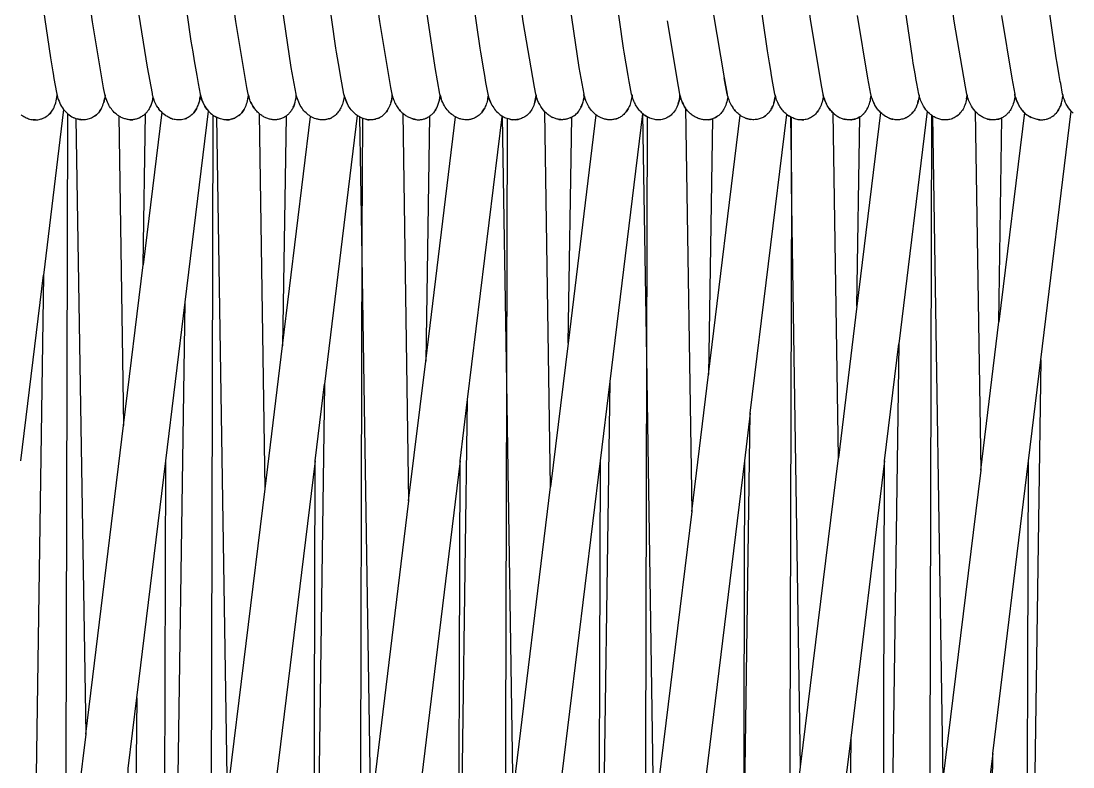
# Model space of a CAD drawing. Header units: millimetres. Extents: x 0 to 1881, y -1115 to 723.
# Drawn here: x 500.6 to 637.3, y 269 to 366 of the extents above; entities that cross this region are included whole.
import ezdxf

# ---------------------------------------------------------------- set-up
doc = ezdxf.new("R2010")
doc.units = ezdxf.units.MM
doc.layers.add('Blocks', color=7, linetype='Continuous')
doc.layers.add('Blocks$Inner', color=7, linetype='Continuous', lineweight=25, true_color=0x007f00)

# ---------------------------------------------------------------- blocks, each defined once
blk = doc.blocks.new('PK4 Lounge Chair Front')
at = {"layer": 'Blocks$Inner'}
for p, q in [((504.68, 354.41), (504.78, 354.57)), ((518.86, 354.13), (516.44, 334.3)), ((518.35, 354.76), (518.51, 354.53)), ((630.26, 355.05), (630.42, 354.78)), ((521.92, 353.27), (522.07, 353.33)), ((619.04, 353.67), (618.95, 353.73)), ((609.22, 328.94), (606.81, 309.22)), ((571.69, 324.12), (569.41, 305.45)), ((532.3, 305.17), (534.57, 323.77)), ((557.65, 308.8), (558.62, 316.77)), ((519.2, 241.83), (519.39, 308.8)), ((570.91, 268.09), (575.88, 308.8)), ((626.87, 270.8), (631.51, 308.8)), ((625.31, 307.62), (620.41, 267.45)), ((508.99, 273.27), (506.39, 251.99))]:
    blk.add_line(p, q, dxfattribs=at)
for points in [[(513.27, 353.65), (513.12, 353.75), (512.98, 353.86), (512.84, 353.98), (512.7, 354.11), (512.57, 354.25), (512.44, 354.39), (512.32, 354.55), (512.2, 354.71), (512.09, 354.88), (511.99, 355.06), (511.89, 355.25), (511.8, 355.45), (511.71, 355.66), (511.63, 355.87), (511.56, 356.1), (511.5, 356.33), (511.46, 356.48), (511.31, 357.28), (509.85, 365.87), (508.74, 374.14)], [(502.51, 374.14), (504.39, 361.21), (504.7, 359.38), (504.78, 358.91), (504.81, 358.79), (504.98, 357.83), (505.22, 356.48), (505.27, 356.33), (505.34, 356.06), (505.42, 355.8), (505.52, 355.56), (505.62, 355.32), (505.73, 355.1), (505.85, 354.89), (505.98, 354.69), (506.12, 354.5), (506.25, 354.34), (506.39, 354.18), (506.25, 354.34), (506.12, 354.5), (503.49, 332.95)], [(515.72, 367.82), (516.99, 359.98), (517.61, 356.55), (517.62, 356.48), (517.63, 356.44), (517.63, 356.43), (517.63, 356.42), (517.63, 356.42), (517.64, 356.42), (517.64, 356.42), (517.64, 356.42), (517.64, 356.41), (517.64, 356.4), (517.64, 356.39), (517.67, 356.31)], [(529.57, 354.48), (529.66, 354.65), (529.75, 354.82), (529.83, 355.01), (529.9, 355.2), (529.96, 355.41), (530.02, 355.62), (530.06, 355.85), (530.1, 356.08), (530.13, 356.33), (530.18, 356.13), (530.24, 355.94), (530.18, 356.13), (530.13, 356.33), (530.08, 356.48), (529.93, 357.34), (528.48, 365.91), (527.37, 374.14)], [(521.13, 374.14), (522.65, 363.36), (522.89, 361.97), (523.09, 360.79), (523.41, 358.91), (523.6, 357.86), (523.85, 356.48), (523.9, 356.33), (523.98, 356.02), (524.08, 355.72), (524.2, 355.44), (524.32, 355.18), (524.46, 354.93), (524.61, 354.7), (524.77, 354.48), (524.94, 354.28), (525.08, 354.13), (525.22, 354), (525.37, 353.87), (525.52, 353.75), (525.23, 247.23), (524.57, 241.83)], [(537.48, 354.18), (537.35, 354.33), (537.22, 354.49), (537.1, 354.66), (536.98, 354.83), (536.87, 355.02), (536.76, 355.21), (536.67, 355.42), (536.58, 355.63), (536.5, 355.86), (536.43, 356.09), (536.36, 356.33), (536.32, 356.48), (536.32, 356.48), (536.32, 356.48), (536.32, 356.48), (535.7, 359.95), (533.6, 374.14)], [(546.06, 374.14), (547.17, 365.92), (548.62, 357.35)], [(546.06, 374.14), (547.17, 365.92), (548.62, 357.35), (548.78, 356.48), (548.83, 356.33), (548.8, 356.08), (548.76, 355.85), (548.71, 355.62), (548.66, 355.41), (548.59, 355.2), (548.52, 355.01), (548.44, 354.82), (548.36, 354.64), (548.26, 354.48), (548.17, 354.32), (548.06, 354.18), (547.95, 354.04), (547.83, 353.91), (547.71, 353.8), (547.59, 353.69)], [(554.49, 354.47), (554.55, 354.57), (554.61, 354.68), (554.71, 354.91), (554.81, 355.16), (554.89, 355.43), (554.96, 355.71), (555.02, 356.01), (555.06, 356.33), (555.02, 356.46), (555.02, 356.47), (555.02, 356.47), (555.02, 356.47), (555.02, 356.47), (555.01, 356.47), (555.01, 356.47), (555.01, 356.48), (555.01, 356.48), (555.01, 356.48), (554.39, 359.95), (552.29, 374.14)], [(558.53, 374.14), (560.2, 362.44), (560.28, 361.93), (560.72, 359.38), (560.8, 358.91), (560.97, 357.97), (561.24, 356.48), (561.29, 356.33), (561.35, 356.09), (561.42, 355.86), (561.5, 355.64), (561.59, 355.43), (561.69, 355.23), (561.79, 355.04), (561.9, 354.86), (562.01, 354.69), (562.13, 354.52), (562.26, 354.37), (562.39, 354.22), (562.53, 354.08), (562.67, 353.96)], [(570.99, 374.14), (573.09, 359.95), (573.71, 356.48)], [(579.99, 356.33), (579.94, 356.48), (579.68, 357.91), (579.64, 358.13), (579.5, 358.91), (578.98, 361.93), (578.89, 362.44), (577.22, 374.14)], [(584.55, 365.99), (585.99, 357.47), (586.17, 356.48), (586.22, 356.33), (586.19, 356.08), (586.15, 355.84), (586.1, 355.61), (586.04, 355.38), (585.97, 355.18), (586.04, 355.38), (586.1, 355.61), (586.15, 355.84), (586.19, 356.08), (586.22, 356.33), (586.28, 356.09), (586.35, 355.86), (586.43, 355.64), (586.52, 355.42), (586.62, 355.22), (586.72, 355.02), (586.83, 354.84), (586.95, 354.66), (587.75, 302.25), (589.92, 320.04)], [(598.61, 356.33), (598.57, 356.48), (598.31, 357.92), (598.13, 358.91), (598.02, 359.55), (597.85, 360.54), (597.58, 362.1), (595.85, 374.14)], [(590.55, 367.03), (591.95, 358.59), (592.34, 356.48), (592.34, 356.48), (592.34, 356.48), (592.34, 356.48), (592.34, 356.47), (592.34, 356.47), (592.34, 356.47), (592.34, 356.47), (592.34, 356.47), (592.34, 356.46), (592.34, 356.48), (591.95, 358.59)], [(611.04, 356.45), (611.04, 356.46), (611.04, 356.47), (611.04, 356.47), (611.03, 356.47), (611.03, 356.47), (611.03, 356.48), (611.03, 356.48), (611.03, 356.48), (611.03, 356.48), (610.66, 358.55), (609.3, 366.68)], [(602.08, 374.14), (603.19, 365.93), (604.64, 357.37), (604.8, 356.48), (604.85, 356.33)], [(624.79, 354.06), (624.69, 354.15), (624.6, 354.25), (624.43, 354.46), (624.26, 354.68), (624.11, 354.91), (623.97, 355.16), (623.84, 355.43), (623.73, 355.71), (623.63, 356.01), (623.54, 356.33), (623.5, 356.48), (623.33, 357.41), (621.88, 365.96), (620.78, 374.14)], [(628, 366.68), (629.35, 358.55), (629.73, 356.48), (629.73, 356.48), (629.73, 356.48), (629.73, 356.47), (629.73, 356.46), (629.74, 356.44), (629.75, 356.4), (629.74, 356.44), (629.74, 356.45), (629.73, 356.46), (629.73, 356.48)], [(635.77, 355.2), (635.82, 355.35), (635.86, 355.5), (635.9, 355.65), (635.96, 355.98), (636.01, 356.33), (635.96, 356.48), (635.71, 357.86), (635.66, 358.13), (635.52, 358.91), (635.24, 360.5), (635.13, 361.18), (633.24, 374.14)], [(544.28, 353.7), (544.14, 353.8), (544.01, 353.91), (543.87, 354.03), (543.74, 354.16), (543.62, 354.29), (543.49, 354.44), (543.38, 354.59), (543.27, 354.75), (543.16, 354.92), (543.06, 355.1), (542.96, 355.28), (542.88, 355.47), (542.79, 355.68), (542.72, 355.89), (542.65, 356.1), (542.59, 356.33), (542.55, 356.48), (542.28, 357.95), (542.11, 358.91), (541.96, 359.73), (541.59, 361.93), (541.5, 362.44), (539.83, 374.14)], [(562.13, 354.52), (562.26, 354.37), (562.39, 354.22), (562.53, 354.08), (562.67, 353.96), (562.81, 353.84), (562.96, 353.73), (563.11, 353.63), (563.11, 353.63), (563.11, 353.62), (563.11, 353.62), (563.12, 353.62), (563.12, 353.62), (563.11, 353.63), (563.11, 353.53), (563.69, 318.94), (564.5, 265.25), (569.41, 305.45), (568.66, 354.19), (568.48, 354.39), (568.3, 354.61), (568.14, 354.86), (567.99, 355.11), (567.85, 355.39), (567.72, 355.68), (567.61, 356), (567.52, 356.33), (567.48, 356.48), (567.31, 357.39), (565.86, 365.94), (564.76, 374.14)], [(618.37, 354.25), (618.19, 354.45), (618.03, 354.67), (617.88, 354.91), (617.74, 355.16), (617.61, 355.43), (617.5, 355.71), (617.4, 356.01), (617.31, 356.33), (617.26, 356.48), (617.01, 357.86), (616.9, 358.49), (616.83, 358.91), (616.55, 360.5), (616.43, 361.18), (614.55, 374.14)], [(504.47, 354.11), (504.58, 354.25), (504.68, 354.41), (504.73, 354.49), (504.78, 354.57), (504.87, 354.75), (504.95, 354.94), (505.03, 355.15), (505.09, 355.36), (505.15, 355.59), (505.2, 355.82), (505.24, 356.07), (505.27, 356.33)], [(511.03, 354.65), (511.12, 354.82), (511.2, 355.01), (511.27, 355.2), (511.33, 355.41), (511.39, 355.62), (511.43, 355.85)], [(511.5, 356.33), (511.47, 356.08), (511.43, 355.85), (511.39, 355.62), (511.33, 355.41)], [(517.62, 356.48), (517.64, 356.39), (517.67, 356.31), (517.72, 356.14), (517.67, 355.83), (517.61, 355.54), (517.53, 355.27), (517.44, 355.02), (517.39, 354.9), (517.34, 354.78), (517.28, 354.67), (517.22, 354.56), (517.16, 354.45), (517.09, 354.35), (517.03, 354.26), (516.96, 354.16), (516.95, 354.15), (516.93, 354.14), (516.93, 354.13), (516.93, 354.13), (516.93, 354.13), (516.93, 354.13), (516.93, 354.13), (516.93, 354.13), (516.93, 354.13), (516.93, 354.13)], [(517.61, 355.54), (517.53, 355.27), (517.49, 355.14), (517.44, 355.02), (517.34, 354.78)], [(519.98, 353.36), (520.14, 353.3), (520.3, 353.24), (520.14, 353.3), (519.98, 353.36), (519.82, 353.43), (519.66, 353.51), (519.51, 353.6), (519.42, 353.66), (519.34, 353.71), (519.18, 353.84), (519.02, 353.98), (518.86, 354.13), (518.68, 354.32), (518.51, 354.53), (518.43, 354.64), (518.35, 354.76), (518.2, 355), (518.06, 355.26), (517.93, 355.54), (517.82, 355.83), (517.72, 356.14)], [(523.03, 354.05), (523.12, 354.17), (523.21, 354.29), (523.3, 354.42), (523.38, 354.56), (523.46, 354.7), (523.53, 354.85), (523.6, 355.01), (523.66, 355.18), (523.71, 355.35), (523.76, 355.53), (523.81, 355.72), (523.84, 355.92), (523.87, 356.12)], [(523.76, 355.53), (523.71, 355.35), (523.66, 355.18)], [(524.77, 354.48), (524.61, 354.7), (524.46, 354.93), (524.32, 355.18), (524.2, 355.44), (524.08, 355.72), (523.98, 356.02), (523.9, 356.33), (523.87, 356.12), (523.84, 355.92), (523.81, 355.72)], [(530.37, 355.58), (530.45, 355.4), (530.53, 355.24), (530.61, 355.08), (530.7, 354.93), (530.8, 354.78), (530.9, 354.64), (530.8, 354.78), (530.7, 354.93), (530.61, 355.08), (530.53, 355.24), (530.45, 355.4), (530.37, 355.58), (530.3, 355.75), (530.24, 355.94)], [(535.97, 354.8), (536.02, 354.91), (536.11, 355.16), (536.2, 355.43), (536.27, 355.71), (536.32, 356.01), (536.36, 356.33)], [(542.59, 356.33), (542.57, 356.12), (542.54, 355.92), (542.5, 355.72), (542.46, 355.54), (542.41, 355.36), (542.35, 355.18), (542.29, 355.02), (542.23, 354.86), (542.16, 354.71), (542.08, 354.56), (542, 354.43), (541.91, 354.3), (541.82, 354.17), (541.73, 354.06), (541.63, 353.95), (541.53, 353.85), (541.44, 353.76), (541.35, 353.69), (541.26, 353.61), (541.35, 353.69), (541.44, 353.76)], [(542.65, 356.1), (542.72, 355.89), (542.79, 355.68), (542.88, 355.47), (542.96, 355.28), (543.06, 355.1), (543.16, 354.92)], [(548.66, 355.41), (548.71, 355.62), (548.76, 355.85), (548.8, 356.08), (548.83, 356.33), (548.88, 356.14), (548.93, 355.95), (548.99, 355.77), (549.06, 355.6), (549.13, 355.43), (549.21, 355.27)], [(549.06, 355.6), (549.13, 355.43), (549.21, 355.27), (549.29, 355.12), (549.37, 354.97), (549.46, 354.83), (549.56, 354.69), (549.66, 354.56), (549.76, 354.43), (549.86, 354.31), (549.76, 354.43), (549.66, 354.56)], [(553.47, 353.47), (553.57, 353.53), (553.67, 353.6), (553.18, 321.77), (557.05, 353.52), (556.89, 353.62), (556.73, 353.73), (556.57, 353.84), (556.41, 353.97), (556.26, 354.11), (556.12, 354.26), (555.98, 354.42), (555.85, 354.59), (555.72, 354.77), (555.6, 354.96), (555.49, 355.16), (555.39, 355.37), (555.29, 355.6), (555.2, 355.83), (555.13, 356.07), (555.06, 356.33), (555.13, 356.07), (555.2, 355.83)], [(555.49, 355.16), (555.39, 355.37), (555.29, 355.6)], [(561.29, 356.33), (561.26, 356.12), (561.23, 355.92), (561.2, 355.72), (561.15, 355.54), (561.11, 355.36), (561.05, 355.18), (560.99, 355.02), (560.92, 354.86), (560.85, 354.71), (560.78, 354.56), (560.7, 354.43), (560.61, 354.3), (560.52, 354.17), (560.61, 354.3), (560.7, 354.43), (560.78, 354.56)], [(561.59, 355.43), (561.5, 355.64), (561.42, 355.86)], [(567.35, 355.42), (567.41, 355.63), (567.45, 355.85), (567.49, 356.09), (567.52, 356.33), (567.49, 356.09), (567.45, 355.85), (567.41, 355.63), (567.35, 355.42), (567.29, 355.21), (567.22, 355.02), (567.14, 354.83), (567.06, 354.66), (566.97, 354.5), (566.87, 354.34), (566.77, 354.2), (566.66, 354.06), (566.55, 353.93), (566.43, 353.82), (566.3, 353.71), (566.17, 353.61), (566.04, 353.52), (565.9, 353.45), (565.76, 353.38), (565.62, 353.32), (565.48, 353.26), (565.33, 353.22), (565.18, 353.19), (565.03, 353.17), (564.87, 353.15), (564.72, 353.15), (564.56, 353.15), (564.41, 353.16)], [(574.48, 354.68), (574.38, 354.83), (574.28, 355), (574.19, 355.16), (574.1, 355.34), (574.02, 355.52), (573.94, 355.71), (573.87, 355.91), (573.81, 356.12), (573.75, 356.33), (573.71, 356.01), (573.66, 355.71), (573.59, 355.43), (573.51, 355.16)], [(573.72, 356.45), (573.71, 356.47), (573.71, 356.47), (573.71, 356.47), (573.71, 356.47), (573.71, 356.47), (573.71, 356.48), (573.71, 356.48), (573.71, 356.48), (573.71, 356.47), (573.71, 356.46), (573.71, 356.46), (573.71, 356.46), (573.71, 356.46), (573.71, 356.46), (573.72, 356.45), (573.72, 356.45), (573.72, 356.45), (573.73, 356.42), (573.74, 356.38), (573.75, 356.33), (573.81, 356.12), (573.87, 355.91), (573.94, 355.71)], [(581.73, 253), (581.92, 322.31), (581.39, 353.94), (581.39, 353.94), (581.39, 353.94), (581.39, 353.94), (581.27, 354.05), (581.16, 354.16), (581.05, 354.27), (580.94, 354.39), (580.84, 354.52), (580.74, 354.65), (580.64, 354.79), (580.55, 354.94), (580.46, 355.09), (580.38, 355.25), (580.3, 355.41), (580.22, 355.58), (580.16, 355.76), (580.09, 355.94), (580.04, 356.13), (579.99, 356.33), (579.96, 356.12), (579.93, 355.92), (579.89, 355.72), (579.85, 355.54), (579.8, 355.36), (579.75, 355.18), (579.69, 355.02), (579.62, 354.86), (579.55, 354.71), (579.47, 354.56)], [(580.3, 355.41), (580.22, 355.58), (580.16, 355.76)], [(592.44, 356.14), (592.4, 355.9), (592.36, 355.68), (592.31, 355.46), (592.25, 355.25), (592.18, 355.06), (592.1, 354.87), (592.02, 354.69), (591.93, 354.52), (591.86, 354.4), (591.78, 354.29), (591.7, 354.18), (591.62, 354.08), (591.54, 353.98), (591.45, 353.89), (591.36, 353.8), (591.26, 353.72), (591.17, 353.65), (591.07, 353.58), (590.97, 353.51), (590.86, 353.45), (590.76, 353.4), (590.86, 353.45), (590.97, 353.51), (591.07, 353.58)], [(592.34, 356.46), (592.34, 356.45), (592.35, 356.43), (592.35, 356.42), (592.37, 356.35), (592.44, 356.14), (592.5, 355.94), (592.57, 355.74), (592.64, 355.55), (592.72, 355.37), (592.8, 355.2), (592.89, 355.03), (592.99, 354.87), (593.09, 354.72), (593.2, 354.57), (593.3, 354.43), (593.42, 354.3), (593.3, 354.43), (593.2, 354.57), (593.09, 354.72)], [(592.64, 355.55), (592.72, 355.37), (592.8, 355.2)], [(598.43, 355.34), (598.47, 355.49), (598.51, 355.65), (598.57, 355.98), (598.51, 355.65), (598.43, 355.34), (598.38, 355.2), (598.33, 355.06), (598.28, 354.92)], [(600.22, 353.76), (600.1, 353.84), (599.98, 353.95), (599.86, 354.06), (599.74, 354.18), (599.63, 354.3), (599.52, 354.43), (599.41, 354.57), (599.31, 354.72), (599.21, 354.87), (599.12, 355.03), (599.03, 355.19), (598.94, 355.37), (598.87, 355.55), (598.79, 355.73), (598.73, 355.92), (598.67, 356.12), (598.61, 356.33), (598.57, 355.98)], [(605.62, 354.61), (605.72, 354.48), (605.81, 354.36), (605.72, 354.48), (605.62, 354.61), (605.53, 354.74), (605.44, 354.87), (605.36, 355.01), (605.28, 355.16), (605.21, 355.31), (605.07, 355.63), (605, 355.79), (604.95, 355.97), (604.85, 356.33), (604.82, 356.1), (604.78, 355.87), (604.74, 355.65), (604.69, 355.45), (604.63, 355.25), (604.56, 355.06), (604.49, 354.88), (604.41, 354.71), (604.33, 354.55), (604.23, 354.4), (604.14, 354.25), (604.04, 354.12), (603.93, 353.99), (604.04, 354.12), (604.14, 354.25)], [(604.95, 355.97), (605.07, 355.63), (605.13, 355.46), (605.21, 355.31), (605.28, 355.16)], [(610.3, 354.15), (610.42, 354.32), (610.53, 354.49), (610.63, 354.68), (610.71, 354.85), (610.79, 355.03), (610.86, 355.23), (610.92, 355.43), (610.97, 355.64), (611.01, 355.86), (611.05, 356.09), (611.08, 356.33)], [(613.35, 353.38), (613.21, 353.45), (613.07, 353.52), (612.94, 353.59), (612.77, 353.7), (612.61, 353.83), (612.45, 353.96), (612.29, 354.11), (612.19, 354.21), (612.09, 354.31), (612, 354.43), (611.91, 354.54), (611.82, 354.66), (611.73, 354.79), (611.65, 354.92), (611.57, 355.06), (611.42, 355.35), (611.29, 355.65), (611.17, 355.98), (611.08, 356.33), (611.04, 356.45), (611.04, 356.46), (611.04, 356.47), (611.04, 356.47), (611.04, 356.47), (611.03, 356.47), (611.03, 356.48), (611.03, 356.48), (611.03, 356.48)], [(611.73, 354.79), (611.57, 355.06), (611.49, 355.2), (611.42, 355.35), (611.35, 355.5), (611.29, 355.65), (611.23, 355.81), (611.17, 355.98)], [(617.31, 356.33), (617.27, 355.98), (617.2, 355.65), (617.17, 355.5), (617.12, 355.35), (617.2, 355.65)], [(623.48, 355.87), (623.43, 355.65), (623.38, 355.45), (623.32, 355.25), (623.26, 355.06), (623.18, 354.88), (623.11, 354.71), (623.02, 354.54), (622.93, 354.39), (622.83, 354.25), (622.73, 354.11), (622.62, 353.99), (622.51, 353.87), (622.39, 353.76), (622.27, 353.66), (622.39, 353.76), (622.51, 353.87)], [(629.75, 356.4), (629.76, 356.37), (629.77, 356.33), (629.75, 356.09), (629.71, 355.86), (629.66, 355.64), (629.61, 355.43), (629.55, 355.23), (629.48, 355.03), (629.41, 354.85), (629.33, 354.68), (629.27, 354.57), (629.21, 354.46), (629.14, 354.36), (629.07, 354.26), (629, 354.16), (628.93, 354.07), (628.85, 353.99), (628.77, 353.91), (628.69, 353.83), (628.61, 353.76), (628.53, 353.69), (628.44, 353.62), (628.35, 353.56), (628.26, 353.51), (628.17, 353.45), (628.08, 353.4)], [(629.75, 356.09), (629.71, 355.86), (629.66, 355.64)], [(629.87, 355.98), (629.98, 355.65), (630.12, 355.34), (629.98, 355.65), (629.87, 355.98), (629.77, 356.33)], [(637.07, 354.28), (636.89, 354.48), (636.73, 354.69), (636.58, 354.93), (636.44, 355.17), (636.31, 355.44), (636.19, 355.72), (636.09, 356.01), (636.01, 356.33)], [(636.44, 355.17), (636.31, 355.44), (636.19, 355.72)], [(506.39, 354.18), (506.53, 354.04), (506.67, 353.91), (506.84, 353.77), (507.01, 353.65), (507.18, 353.55), (507.35, 353.45), (507.4, 353.43), (507.44, 353.41), (507.53, 353.38), (507.71, 353.32), (508.99, 273.27), (513.89, 313.4)], [(510.84, 354.33), (510.94, 354.48), (511.03, 354.65), (510.94, 354.48), (510.84, 354.33), (510.74, 354.18), (510.63, 354.04), (510.51, 353.92), (510.39, 353.8)], [(515.63, 278.03), (519.39, 308.8), (521.91, 329.44), (524.94, 354.28)], [(516.91, 354.11), (516.91, 354.11), (516.91, 354.11), (516.86, 354.06), (516.81, 354.02), (516.78, 354), (516.81, 354.02), (516.86, 354.06), (516.88, 354.09), (516.91, 354.11), (516.93, 354.13)], [(517.09, 354.35), (517.03, 354.26), (516.96, 354.16)], [(523.38, 354.56), (523.3, 354.42), (523.21, 354.29), (523.12, 354.17), (523.03, 354.05), (522.93, 353.94), (522.83, 353.84), (522.7, 353.73), (522.58, 353.63), (522.45, 353.54), (522.31, 353.46), (522.19, 353.39)], [(525.22, 354), (525.37, 353.87), (525.52, 353.75), (525.58, 353.71), (525.64, 353.67), (525.76, 353.6), (526, 353.48), (527.39, 264.97), (532.3, 305.17), (531.56, 353.93), (531.44, 354.03), (531.32, 354.14), (531.21, 354.26), (531.1, 354.38), (531, 354.51), (530.9, 354.64)], [(528.9, 353.69), (529.02, 353.8), (529.14, 353.92), (529.26, 354.04), (529.37, 354.18), (529.47, 354.33), (529.57, 354.48), (529.47, 354.33), (529.37, 354.18), (529.26, 354.05), (529.14, 353.92), (529.02, 353.8), (528.9, 353.69), (528.77, 353.6), (528.63, 353.51), (528.5, 353.43), (528.35, 353.36), (528.21, 353.3), (528.06, 353.25), (527.91, 353.21), (527.76, 353.17), (527.61, 353.15), (527.45, 353.14), (527.3, 353.13), (527.14, 353.14), (526.98, 353.15), (526.83, 353.18), (526.67, 353.21), (526.51, 353.25), (526.36, 353.3), (526.33, 353.31), (526.33, 353.31), (526.33, 353.31), (526.33, 353.31), (526.33, 353.31), (526.33, 353.31), (526.33, 353.31), (526.33, 353.31), (526.33, 353.31), (526.33, 353.31), (526.33, 353.31), (526.33, 353.31)], [(536.11, 355.16), (536.02, 354.91), (535.97, 354.8), (535.91, 354.68), (535.85, 354.57), (535.79, 354.47), (535.73, 354.36), (535.66, 354.27), (535.59, 354.17), (535.52, 354.08), (535.44, 354), (535.37, 353.92), (535.29, 353.84), (535.21, 353.77), (535.12, 353.7), (535.04, 353.63), (534.57, 323.77), (538.21, 353.59), (538.06, 353.69), (537.91, 353.8), (537.76, 353.91), (537.62, 354.04), (537.48, 354.18), (537.35, 354.33), (537.22, 354.49)], [(535.52, 354.08), (535.59, 354.17), (535.66, 354.27)], [(542.08, 354.56), (542, 354.43), (541.91, 354.3), (541.82, 354.17)], [(548.06, 354.18), (548.17, 354.32), (548.26, 354.48), (548.36, 354.64)], [(549.86, 354.31), (549.97, 354.2), (550.08, 354.09), (550.19, 353.99)], [(554.36, 354.27), (554.42, 354.36), (554.49, 354.47), (554.42, 354.36), (554.36, 354.27), (554.28, 354.17), (554.2, 354.07), (554.12, 353.98), (554.03, 353.89), (553.95, 353.81), (553.86, 353.74), (553.77, 353.67), (553.67, 353.6)], [(554.61, 354.68), (554.66, 354.8), (554.71, 354.91), (554.81, 355.16)], [(560.52, 354.17), (560.43, 354.06), (560.33, 353.95), (560.23, 353.85), (560.11, 353.74), (560, 353.65), (559.88, 353.57), (559.75, 353.5), (559.63, 353.43), (559.5, 353.37), (559.37, 353.32), (559.23, 353.27), (559.22, 353.27), (559.22, 353.26), (559.2, 353.26), (559.17, 353.24), (559.14, 353.23), (559.12, 353.22), (559.12, 353.22), (559.11, 353.22), (559.1, 353.22), (559.02, 353.2), (558.94, 353.18), (558.86, 353.17), (558.78, 353.16)], [(569.48, 353.55), (569.59, 353.49), (569.7, 353.44), (569.59, 353.49), (569.48, 353.55), (569.38, 353.61), (569.27, 353.68), (569.16, 353.75), (569.06, 353.83), (568.96, 353.91), (568.86, 354), (568.76, 354.09), (568.66, 354.19)], [(571.94, 353.38), (572.05, 353.43), (572.15, 353.49), (572.27, 353.56), (572.4, 353.64), (572.51, 353.72), (572.63, 353.81), (572.74, 353.91), (572.85, 354.02), (572.9, 354.08), (572.95, 354.14), (573, 354.2), (573.05, 354.27)], [(573.36, 354.8), (573.41, 354.91), (573.46, 355.04), (573.51, 355.16), (573.41, 354.91), (573.36, 354.8), (573.3, 354.68), (573.24, 354.57), (573.18, 354.47), (573.12, 354.36), (573.05, 354.27), (572.95, 354.14), (572.85, 354.02)], [(578.5, 353.51), (578.39, 353.44), (578.27, 353.38), (578.15, 353.33), (578.03, 353.28), (577.99, 353.27), (577.95, 353.26), (577.87, 353.24), (577.71, 353.21), (577.6, 353.19), (577.5, 353.17), (577.39, 353.16), (577.29, 353.15), (577.18, 353.15), (577.07, 353.15), (576.96, 353.15), (576.86, 353.16), (576.75, 353.18), (576.64, 353.19), (576.53, 353.22), (576.42, 353.24), (576.32, 353.27), (576.21, 353.31), (576.1, 353.35), (576, 353.39), (575.91, 353.43), (575.82, 353.48), (575.65, 353.57), (575.48, 353.68), (575.31, 353.8), (575.18, 353.91), (575.06, 354.02), (574.93, 354.14), (574.82, 354.26), (574.7, 354.39), (574.59, 354.53), (574.48, 354.68), (574.38, 354.83), (574.28, 355)], [(574.7, 354.39), (574.82, 354.26), (574.94, 354.14)], [(579.22, 354.17), (579.31, 354.3), (579.39, 354.43), (579.47, 354.56), (579.39, 354.43), (579.31, 354.3), (579.22, 354.17), (579.12, 354.06), (579.02, 353.95), (578.92, 353.85), (578.82, 353.75), (578.71, 353.67), (578.61, 353.59), (578.5, 353.51), (578.39, 353.44), (578.27, 353.38)], [(581.05, 354.27), (580.94, 354.39), (580.84, 354.52)], [(585.97, 355.18), (585.9, 354.98), (585.82, 354.79), (585.73, 354.61), (585.63, 354.44), (585.53, 354.28), (585.42, 354.14), (585.31, 354), (585.18, 353.87), (585.06, 353.76), (584.93, 353.65), (584.79, 353.55), (584.65, 353.47), (584.58, 353.43), (584.51, 353.39), (584.36, 353.33), (584.21, 353.27)], [(588.14, 353.55), (588.03, 353.61), (587.92, 353.68), (587.81, 353.76), (587.71, 353.84), (587.61, 353.93), (587.5, 354.02), (587.41, 354.11), (587.31, 354.21), (587.21, 354.32), (587.12, 354.43), (587.03, 354.54), (586.95, 354.66), (586.83, 354.84), (586.72, 355.02), (586.62, 355.22), (586.52, 355.42)], [(587.21, 354.32), (587.12, 354.43), (587.03, 354.54)], [(591.86, 354.4), (591.78, 354.29), (591.7, 354.18)], [(598.09, 354.54), (598.16, 354.66), (598.22, 354.79), (598.28, 354.92), (598.22, 354.79), (598.16, 354.66), (598.09, 354.54), (598.02, 354.43), (597.95, 354.31), (597.88, 354.21), (597.8, 354.11), (597.71, 354.01), (597.62, 353.91), (597.53, 353.82), (597.43, 353.74), (597.33, 353.66), (597.23, 353.59), (597.13, 353.52), (597.02, 353.46), (596.9, 353.39), (596.78, 353.34), (596.65, 353.3), (596.53, 353.26), (596.4, 353.23), (596.26, 353.2), (596.13, 353.18), (596, 353.17), (595.84, 353.16), (595.68, 353.16), (595.52, 353.17), (595.36, 353.19), (595.2, 353.22), (595.04, 353.26), (594.88, 353.31), (594.73, 353.37), (594.55, 353.44), (594.37, 353.53), (594.2, 353.63), (594.03, 353.75), (593.91, 353.85), (593.78, 353.95), (593.65, 354.06), (593.53, 354.18), (593.42, 354.3)], [(601.91, 269.06), (606.81, 309.22), (606.12, 354.04), (606.02, 354.14), (605.91, 354.25), (605.81, 354.36)], [(604.56, 355.06), (604.49, 354.88), (604.41, 354.71), (604.33, 354.55)], [(605.91, 354.25), (606.02, 354.14), (606.12, 354.04), (606.22, 353.95), (606.32, 353.86), (606.42, 353.78), (606.53, 353.71), (606.63, 353.64), (606.74, 353.57), (606.85, 353.51), (606.96, 353.45), (607.07, 353.4), (607.18, 353.35), (607.29, 353.31), (607.4, 353.27), (607.52, 353.24), (607.63, 353.21), (607.75, 353.19)], [(612.29, 354.11), (609.22, 328.94), (609.61, 353.53), (609.76, 353.63), (609.9, 353.74), (610.04, 353.87), (610.11, 353.93), (610.17, 354), (610.3, 354.15), (610.24, 354.08), (610.17, 354), (610.04, 353.87)], [(622.27, 353.66), (622.14, 353.57), (622.01, 353.48), (621.88, 353.41), (621.74, 353.34), (621.61, 353.29), (621.46, 353.24), (621.32, 353.2), (621.18, 353.17), (621.03, 353.15), (620.88, 353.13), (620.73, 353.13), (620.58, 353.13), (620.43, 353.14), (620.28, 353.16), (620.13, 353.19), (619.98, 353.23), (619.86, 353.26), (619.74, 353.3), (619.62, 353.35), (619.5, 353.4), (619.38, 353.46), (619.27, 353.52), (619.15, 353.59), (619.04, 353.67), (620.41, 267.45)], [(618.68, 253.26), (618.95, 353.73), (618.8, 353.85), (618.65, 353.97), (618.5, 354.1), (618.37, 354.25), (614.68, 324.02)], [(617.12, 355.35), (617.08, 355.2), (617.03, 355.06), (616.98, 354.93), (616.92, 354.8), (616.86, 354.67), (616.79, 354.55), (616.73, 354.43), (616.65, 354.32), (616.58, 354.22), (616.5, 354.12), (616.41, 354.01), (616.32, 353.92), (616.23, 353.82), (616.13, 353.74), (616.23, 353.82), (616.32, 353.92), (616.41, 354.01), (616.5, 354.12)], [(616.92, 354.8), (616.86, 354.67), (616.79, 354.55)], [(623.02, 354.54), (622.93, 354.39), (622.83, 354.25), (622.73, 354.11)], [(626.18, 353.24), (626.07, 353.28), (625.96, 353.32), (625.84, 353.36), (625.73, 353.41), (625.62, 353.46), (625.51, 353.52), (625.4, 353.58), (625.3, 353.65), (625.19, 353.72), (625.09, 353.8), (624.99, 353.88), (624.89, 353.97), (624.79, 354.06), (624.69, 354.15), (624.6, 354.25), (625.31, 307.62), (627.67, 326.9), (628.08, 353.4), (627.98, 353.36), (627.87, 353.31), (627.76, 353.27), (627.66, 353.24), (627.55, 353.21), (627.66, 353.24), (627.76, 353.27), (627.87, 353.31), (627.98, 353.36)], [(629.27, 354.57), (629.21, 354.46), (629.14, 354.36)], [(630.69, 354.41), (630.79, 354.3), (630.89, 354.19), (630.79, 354.3), (630.69, 354.41), (630.6, 354.53), (630.51, 354.65), (630.42, 354.78), (630.34, 354.91), (630.26, 355.05), (630.12, 355.34)], [(630.89, 354.19), (630.99, 354.09), (631.06, 354.01), (631.14, 353.94), (631.3, 353.81), (631.47, 353.7), (631.64, 353.59)], [(633.12, 321.96), (637.07, 354.28), (637.13, 354.21), (637.19, 354.15), (637.33, 354.02)], [(635.28, 354.22), (635.35, 354.32), (635.42, 354.43), (635.35, 354.32), (635.28, 354.22), (635.2, 354.12), (635.07, 353.97)], [(635.42, 354.43), (635.49, 354.55), (635.55, 354.67), (635.61, 354.8), (635.67, 354.93), (635.72, 355.06), (635.77, 355.2), (635.72, 355.06), (635.67, 354.93)], [(500.58, 353.81), (500.66, 353.74), (500.8, 353.65), (500.95, 353.56), (501.1, 353.48), (501.25, 353.4), (501.4, 353.34), (501.55, 353.28), (501.7, 353.24), (501.86, 353.2), (502.01, 353.17), (502.17, 353.15), (502.32, 353.14), (502.48, 353.14), (502.32, 353.14), (502.17, 353.15)], [(500.8, 353.65), (500.95, 353.56), (501.1, 353.48)], [(502.48, 353.14), (502.63, 353.15), (502.78, 353.16), (502.93, 353.18), (503.08, 353.22), (503.18, 353.25), (503.28, 353.28), (503.37, 353.32), (503.47, 353.36), (503.56, 353.4), (503.66, 353.45), (503.84, 353.56), (503.97, 353.65), (504.1, 353.75), (504.23, 353.86), (504.35, 353.98), (504.47, 354.11), (504.35, 353.98), (504.23, 353.86)], [(506.39, 251.99), (506.67, 353.91)], [(507.71, 353.32), (507.87, 353.27), (508.03, 353.23), (508.18, 353.19), (508.34, 353.17), (508.5, 353.15), (508.34, 353.17), (508.18, 353.19), (508.03, 353.23), (507.87, 353.27)], [(510.13, 353.6), (510.26, 353.7), (510.39, 353.8), (510.26, 353.7), (510.13, 353.6), (510, 353.51), (509.86, 353.43), (509.72, 353.36), (509.57, 353.31), (509.42, 353.26), (509.27, 353.22), (509.12, 353.18), (508.97, 353.16), (508.81, 353.15), (508.66, 353.15), (508.5, 353.15)], [(514.75, 353.16), (514.63, 353.16), (514.52, 353.18), (514.4, 353.2), (514.29, 353.22), (514.17, 353.25), (514.06, 353.28), (513.94, 353.32), (513.83, 353.36), (513.71, 353.41), (513.6, 353.46), (513.49, 353.52), (513.38, 353.58), (513.27, 353.65), (513.89, 313.4), (516.44, 334.3), (516.75, 353.97), (516.67, 353.88), (516.57, 353.8), (516.48, 353.72), (516.38, 353.65), (516.29, 353.58), (516.19, 353.51), (516.08, 353.46), (515.98, 353.4), (515.87, 353.35), (515.98, 353.4), (516.08, 353.46)], [(515.87, 353.35), (515.77, 353.31), (515.66, 353.27), (515.55, 353.24), (515.44, 353.21), (515.32, 353.19), (515.21, 353.17), (515.1, 353.16), (514.98, 353.16), (514.87, 353.15), (514.75, 353.16), (514.87, 353.15), (514.98, 353.16), (515.1, 353.16)], [(516.38, 353.65), (516.29, 353.58), (516.19, 353.51)], [(516.67, 353.88), (516.57, 353.8), (516.48, 353.72)], [(522.1, 353.34), (522.13, 353.36), (522.19, 353.39), (522.13, 353.36), (522.1, 353.34), (522.07, 353.33), (522, 353.3), (521.92, 353.27), (521.77, 353.22), (521.61, 353.18), (521.45, 353.16), (521.29, 353.14), (521.12, 353.13), (520.96, 353.13), (520.8, 353.15), (520.63, 353.17), (520.47, 353.2), (520.3, 353.24)], [(522.83, 353.84), (522.77, 353.78), (522.7, 353.73)], [(526.32, 353.31), (526.32, 353.31), (526.31, 353.32), (526.27, 353.34), (526.18, 353.38), (526, 353.48)], [(527.3, 353.13), (527.45, 353.14), (527.61, 353.15), (527.76, 353.17)], [(527.91, 353.21), (528.06, 353.25), (528.21, 353.3), (528.35, 353.36)], [(535.04, 353.63), (534.94, 353.57), (534.84, 353.5), (534.74, 353.45), (534.64, 353.39), (534.54, 353.35), (534.43, 353.3), (534.32, 353.27), (534.22, 353.24), (534.11, 353.21), (534, 353.19), (533.88, 353.17), (533.77, 353.16), (533.66, 353.15), (533.55, 353.15), (533.43, 353.15), (533.32, 353.16), (533.2, 353.17), (533.09, 353.19), (532.98, 353.21), (532.86, 353.24), (532.75, 353.27), (532.64, 353.31), (532.52, 353.35), (532.41, 353.4), (532.3, 353.45), (532.19, 353.5), (532.08, 353.56), (531.97, 353.63), (531.87, 353.7), (531.76, 353.77), (531.66, 353.85), (531.56, 353.93)], [(540.4, 353.22), (540.29, 353.2), (540.19, 353.18), (540.09, 353.16), (539.98, 353.15), (539.88, 353.14), (539.77, 353.14), (539.67, 353.14), (539.56, 353.15), (539.45, 353.16), (539.35, 353.17), (539.24, 353.19), (539.14, 353.21), (539.03, 353.24), (538.92, 353.27), (538.74, 353.33), (538.56, 353.4), (538.39, 353.49), (538.3, 353.54), (538.21, 353.59)], [(539.24, 353.19), (539.14, 353.21), (539.03, 353.24), (538.92, 353.27)], [(539.56, 353.15), (539.45, 353.16), (539.35, 353.17)], [(539.88, 353.14), (539.77, 353.14), (539.67, 353.14)], [(544.63, 353.52), (544.46, 353.6), (544.37, 353.65), (544.33, 353.67), (544.28, 353.7), (540.02, 318.79)], [(540.6, 353.28), (540.5, 353.25), (540.4, 353.22), (540.29, 353.2), (540.19, 353.18)], [(540.64, 353.29), (540.63, 353.29), (540.63, 353.29), (540.63, 353.29), (540.62, 353.29), (540.62, 353.29), (540.62, 353.29), (540.61, 353.29), (540.6, 353.28), (540.62, 353.29), (540.64, 353.29), (540.68, 353.3), (540.72, 353.31), (540.74, 353.32)], [(541.26, 353.61), (541.16, 353.55), (541.07, 353.48), (540.97, 353.43), (540.87, 353.37), (540.76, 353.33), (540.74, 353.32), (540.75, 353.32), (540.76, 353.33), (540.87, 353.37), (540.97, 353.43)], [(545.02, 353.31), (545.01, 353.32), (544.99, 353.33), (544.96, 353.35), (544.95, 353.35), (544.94, 353.35), (544.94, 353.36), (544.94, 353.36), (544.89, 338.11), (544.63, 353.52), (544.78, 353.43), (544.86, 353.39), (544.9, 353.37), (544.94, 353.36), (544.94, 353.36), (544.94, 353.36), (544.94, 353.36), (544.94, 353.35), (544.95, 353.35), (544.95, 353.35), (544.95, 353.35)], [(547.83, 353.91), (547.71, 353.8), (547.59, 353.69), (547.46, 353.59), (547.32, 353.5), (547.18, 353.42), (547.04, 353.36), (546.9, 353.3), (546.75, 353.25), (546.6, 353.2), (546.45, 353.17), (546.29, 353.15), (546.14, 353.14), (545.98, 353.13), (545.82, 353.14), (545.67, 353.15), (545.51, 353.18), (545.35, 353.21), (545.19, 353.25), (545.04, 353.31), (545.03, 353.31), (545.03, 353.31), (545.03, 353.31), (545.03, 353.31), (545.03, 353.31), (545.03, 353.31), (545.04, 353.31)], [(545.35, 353.21), (545.51, 353.18), (545.67, 353.15), (545.82, 353.14)], [(546.9, 353.3), (547.04, 353.36), (547.18, 353.42)], [(551.37, 353.3), (551.49, 353.26), (551.6, 353.23), (551.71, 353.21), (551.83, 353.19), (551.71, 353.21), (551.6, 353.23), (551.49, 353.26), (551.37, 353.3), (551.26, 353.34), (551.15, 353.38), (551.04, 353.43), (550.93, 353.48), (550.82, 353.54), (550.71, 353.6), (550.6, 353.67), (550.5, 353.74), (550.39, 353.82), (550.29, 353.9), (550.19, 353.99), (550.96, 303.61), (553.18, 321.77)], [(551.83, 353.19), (551.94, 353.17), (552.06, 353.16), (552.17, 353.15), (552.28, 353.15), (552.4, 353.16), (552.51, 353.17), (552.62, 353.18), (552.73, 353.2), (552.84, 353.22), (552.95, 353.25), (553.06, 353.29), (553.16, 353.33), (553.27, 353.37), (553.37, 353.42), (553.47, 353.47), (553.37, 353.42), (553.27, 353.37), (553.16, 353.33)], [(553.95, 353.81), (554.03, 353.89), (554.12, 353.98)], [(558.94, 353.18), (558.78, 353.16), (558.61, 353.15), (558.44, 353.14), (558.28, 353.15), (558.11, 353.17), (557.94, 353.2), (557.77, 353.23), (557.68, 353.26), (557.59, 353.29), (557.41, 353.35), (557.23, 353.43), (557.05, 353.52)], [(557.77, 353.23), (557.68, 353.26), (557.59, 353.29), (557.5, 353.32), (557.41, 353.35)], [(561.64, 241.83), (557.78, 241.83), (557.68, 250.26), (558.62, 316.77), (563.11, 353.53), (563.12, 353.62), (563.12, 353.62), (563.12, 353.62), (563.15, 353.6), (563.19, 353.58)], [(563.78, 353.3), (563.69, 318.94), (563.52, 257.2), (561.64, 241.83), (563.48, 241.83), (564.52, 241.83)], [(563.31, 353.49), (563.31, 353.49), (563.31, 353.49), (563.31, 353.49), (563.31, 353.49), (563.31, 353.49), (563.31, 353.49), (563.31, 353.49), (563.25, 353.53), (563.19, 353.58), (563.12, 353.62), (563.12, 353.62), (563.12, 353.62), (563.12, 353.62), (563.12, 353.62), (563.12, 353.62)], [(563.36, 353.46), (563.36, 353.46), (563.36, 353.46), (563.34, 353.47), (563.33, 353.48), (563.33, 353.48), (563.32, 353.48), (563.32, 353.48), (563.32, 353.48), (563.33, 353.48), (563.33, 353.48), (563.31, 353.49), (563.25, 353.53)], [(564.09, 353.21), (564.25, 353.18), (564.41, 353.16), (564.25, 353.18), (564.09, 353.21), (563.94, 353.25), (563.78, 353.3), (563.58, 353.37), (563.47, 353.41), (563.42, 353.43), (563.37, 353.45), (563.37, 353.45), (563.37, 353.45), (563.37, 353.45), (563.37, 353.45), (563.37, 353.45), (563.37, 353.45)], [(564.87, 353.15), (565.03, 353.17), (565.18, 353.19), (565.33, 353.22)], [(575.31, 353.8), (571.69, 324.12), (572.15, 353.49), (572.05, 353.43), (571.94, 353.38), (571.84, 353.34), (571.73, 353.3), (571.62, 353.27), (571.51, 353.24), (571.4, 353.21), (571.29, 353.19), (571.18, 353.18), (571.06, 353.17), (570.95, 353.16), (570.84, 353.16), (570.72, 353.17), (570.61, 353.18), (570.49, 353.19), (570.38, 353.21), (570.27, 353.24), (570.15, 353.27), (570.04, 353.3), (569.93, 353.34), (569.81, 353.39), (569.7, 353.44)], [(570.49, 353.19), (570.61, 353.18), (570.72, 353.17)], [(576.16, 250.26), (577.14, 319.15), (581.39, 353.94), (581.39, 353.94), (581.39, 353.94), (581.39, 353.94), (581.39, 353.94), (581.39, 353.94), (581.39, 353.94), (581.39, 353.99), (581.39, 353.94), (581.39, 353.94), (581.39, 353.94), (581.39, 353.94), (581.39, 353.94), (581.39, 353.94), (581.54, 353.82), (581.7, 353.71)], [(576.75, 353.18), (576.64, 353.19), (576.53, 353.22)], [(577.87, 353.24), (577.95, 353.26), (577.99, 353.27)], [(584.93, 353.65), (584.79, 353.55), (584.65, 353.47), (584.51, 353.39), (584.36, 353.33), (584.21, 353.27), (584.06, 353.22), (583.9, 353.19), (583.74, 353.16), (583.59, 353.14), (583.43, 353.14), (583.26, 353.14), (583.1, 353.15), (582.94, 353.17), (582.78, 353.21), (582.62, 353.25), (582.46, 353.3), (582.3, 353.36), (582.29, 353.36), (582.28, 353.37), (582.26, 353.38), (582.22, 353.39), (582.15, 353.44), (582.08, 353.48), (582.01, 353.52), (581.85, 353.61), (581.7, 353.71), (581.85, 353.61), (582.01, 353.52), (582.05, 353.5), (582.08, 353.48)], [(587.75, 302.25), (582.83, 262.01), (581.92, 322.31), (582.01, 353.52)], [(587.71, 353.84), (587.61, 353.93), (587.5, 354.02)], [(589.99, 353.16), (589.87, 353.15), (589.76, 353.14), (589.64, 353.13), (589.52, 353.14), (589.41, 353.14), (589.29, 353.15), (589.17, 353.17), (589.05, 353.19), (588.94, 353.22), (588.82, 353.25), (588.7, 353.29), (588.59, 353.33), (588.48, 353.38), (588.36, 353.43), (588.25, 353.48), (588.14, 353.55), (588.03, 353.61), (587.92, 353.68)], [(589.41, 353.14), (589.29, 353.15), (589.17, 353.17)], [(590.76, 353.4), (590.65, 353.35), (590.55, 353.3), (590.44, 353.26), (589.92, 320.04), (594.03, 353.75)], [(590.65, 353.35), (590.55, 353.3), (590.44, 353.26), (590.32, 353.23), (590.21, 353.2), (590.1, 353.18), (589.99, 353.16), (590.1, 353.18), (590.21, 353.2), (590.32, 353.23)], [(591.62, 354.08), (591.54, 353.98), (591.45, 353.89)], [(595.36, 315.02), (594.6, 308.8), (594.42, 241.83), (594.55, 241.83), (594.45, 250.26), (595.36, 315.02), (600.1, 353.84)], [(602.05, 353.13), (601.9, 353.13), (601.75, 353.14), (601.6, 353.16), (601.45, 353.19), (601.3, 353.22), (601.16, 353.27), (601.01, 353.32), (600.88, 353.38), (600.74, 353.44), (600.57, 353.53), (600.71, 344.89), (600.47, 257.3), (598.58, 241.83), (594.55, 241.83), (594.93, 233.9), (595.4, 228.54)], [(594.73, 353.37), (594.88, 353.31), (595.04, 353.26), (595.2, 353.22), (595.36, 353.19)], [(597.13, 353.52), (597.23, 353.59), (597.33, 353.66)], [(600.57, 353.53), (600.45, 353.6), (600.33, 353.68), (600.22, 353.76), (600.33, 353.68), (600.45, 353.6)], [(600.47, 257.3), (601.91, 269.06), (600.71, 344.89), (600.74, 353.44)], [(601.75, 353.14), (601.6, 353.16), (601.45, 353.19)], [(603.93, 353.99), (603.82, 353.87), (603.7, 353.76), (603.58, 353.66), (603.45, 353.57), (603.32, 353.49), (603.19, 353.42), (603.06, 353.35), (602.92, 353.29), (602.78, 353.24), (602.64, 353.2), (602.49, 353.17), (602.34, 353.15), (602.2, 353.14), (602.05, 353.13), (602.2, 353.14), (602.34, 353.15)], [(607.18, 353.35), (607.29, 353.31), (607.4, 353.27)], [(609.3, 353.36), (609.4, 353.41), (609.51, 353.47), (609.61, 353.53), (609.51, 353.47), (609.4, 353.41), (609.3, 353.36), (609.2, 353.32), (609.09, 353.28), (608.98, 353.24), (608.87, 353.21), (608.76, 353.19), (608.65, 353.17), (608.54, 353.15), (608.43, 353.14), (608.32, 353.14), (608.2, 353.14), (608.09, 353.14), (607.97, 353.15), (607.86, 353.17), (607.75, 353.19), (607.63, 353.21), (607.52, 353.24)], [(608.43, 353.14), (608.54, 353.15), (608.65, 353.17)], [(608.76, 353.19), (608.87, 353.21), (608.98, 353.24)], [(616.13, 353.74), (616.03, 353.66), (615.93, 353.58), (615.82, 353.52), (615.71, 353.45), (615.65, 353.42), (615.58, 353.39), (615.44, 353.33), (615.31, 353.28), (615.17, 353.24), (615.03, 353.21), (614.89, 353.18), (614.75, 353.16), (614.61, 353.15), (614.47, 353.15), (614.33, 353.15), (614.19, 353.16), (614.05, 353.18), (613.91, 353.21), (613.77, 353.24), (613.63, 353.28), (613.49, 353.33), (613.35, 353.38), (613.49, 353.33), (613.63, 353.28), (613.77, 353.24), (613.91, 353.21)], [(615.58, 353.39), (615.51, 353.36), (615.44, 353.33)], [(620.88, 353.13), (620.73, 353.13), (620.58, 353.13)], [(621.88, 353.41), (621.74, 353.34), (621.61, 353.29), (621.46, 353.24), (621.32, 353.2)], [(625.3, 353.65), (625.19, 353.72), (625.09, 353.8)], [(627.1, 353.14), (626.98, 353.14), (626.87, 353.14), (626.76, 353.14), (626.64, 353.15), (626.53, 353.17), (626.41, 353.19), (626.3, 353.21), (626.18, 353.24), (626.3, 353.21), (626.41, 353.19), (626.53, 353.17)], [(627.55, 353.21), (627.44, 353.18), (627.32, 353.17), (627.21, 353.15), (627.1, 353.14), (626.98, 353.14), (626.87, 353.14)], [(631.14, 353.94), (630.99, 354.09), (627.67, 326.9)], [(628.35, 353.56), (628.26, 353.51), (628.17, 353.45)], [(632.76, 353.18), (632.88, 353.16), (633.01, 353.15), (632.88, 353.16), (632.76, 353.18), (632.63, 353.2), (632.5, 353.23), (632.38, 353.26), (632.25, 353.3), (632.13, 353.34), (632, 353.4), (631.88, 353.45), (631.76, 353.52), (631.64, 353.59), (631.76, 353.52), (631.88, 353.45)], [(633.01, 353.15), (633.14, 353.15), (633.27, 353.15), (633.39, 353.15), (633.52, 353.17), (633.64, 353.19), (633.85, 353.23), (633.95, 353.25)], [(633.64, 353.19), (633.85, 353.23), (633.95, 353.25), (634, 353.26), (634.05, 353.28), (634.13, 353.31), (634.21, 353.34), (634.29, 353.38), (634.37, 353.42), (634.44, 353.46), (634.52, 353.51), (634.59, 353.56), (634.67, 353.61), (634.81, 353.72)], [(634.52, 353.51), (634.67, 353.61), (634.74, 353.66), (634.81, 353.72), (634.94, 353.84), (635.01, 353.91), (635.07, 353.97), (634.94, 353.84)], [(550.96, 303.61), (546.05, 263.39), (544.89, 338.11), (544.66, 251.99), (546.05, 263.39)], [(500.54, 308.8), (503.49, 332.95), (502.28, 250.26), (502.38, 241.83), (500.35, 241.83)], [(514.78, 228.54), (515.21, 228.54), (515.23, 241.83), (514.78, 241.83), (514.5, 268.81), (515.63, 278.03), (515.23, 241.83), (519.2, 241.83), (520.86, 241.83), (520.76, 250.26), (521.91, 329.44)], [(608.42, 272.79), (608.09, 241.83), (612.63, 241.83), (612.82, 308.8), (614.68, 324.02), (613.62, 250.26), (613.72, 241.83), (614.09, 233.9), (614.57, 228.54)], [(538.62, 241.83), (538.8, 308.8), (540.02, 318.79), (539.05, 250.26)], [(557.46, 241.83), (557.65, 308.8), (552.4, 265.8)], [(570.18, 228.54), (570.18, 241.83), (567.7, 241.83), (570, 260.7), (570.91, 268.09), (570.63, 241.83), (575.69, 241.83), (575.88, 308.8), (577.14, 319.15)], [(538.8, 308.8), (533.79, 267.75), (533.52, 241.83), (533.07, 241.83), (533.07, 228.54), (533.5, 228.54), (533.52, 241.83), (538.62, 241.83)], [(594.6, 308.8), (589.15, 264.13), (588.33, 257.42), (586.43, 241.83)], [(612.82, 308.8), (608.42, 272.79), (607.41, 264.55)], [(626.11, 228.54), (626.12, 241.83), (626.57, 241.83), (626.87, 270.8), (625.91, 262.92)]]:
    blk.add_lwpolyline(points, dxfattribs=at)
for points in [[(623.51, 356.09), (623.54, 356.33), (623.51, 356.09), (623.48, 355.87)], [(631.51, 308.8), (633.12, 321.96), (632.1, 250.26), (632.19, 241.83), (631.33, 241.83)]]:
    blk.add_lwpolyline(points, close=True, dxfattribs=at)

msp = doc.modelspace()

# ---------------------------------------------------------------- block references
at = {"layer": 'Blocks'}
msp.add_blockref('PK4 Lounge Chair Front', (0, 0), dxfattribs=at)

doc.saveas('drawing.dxf')
